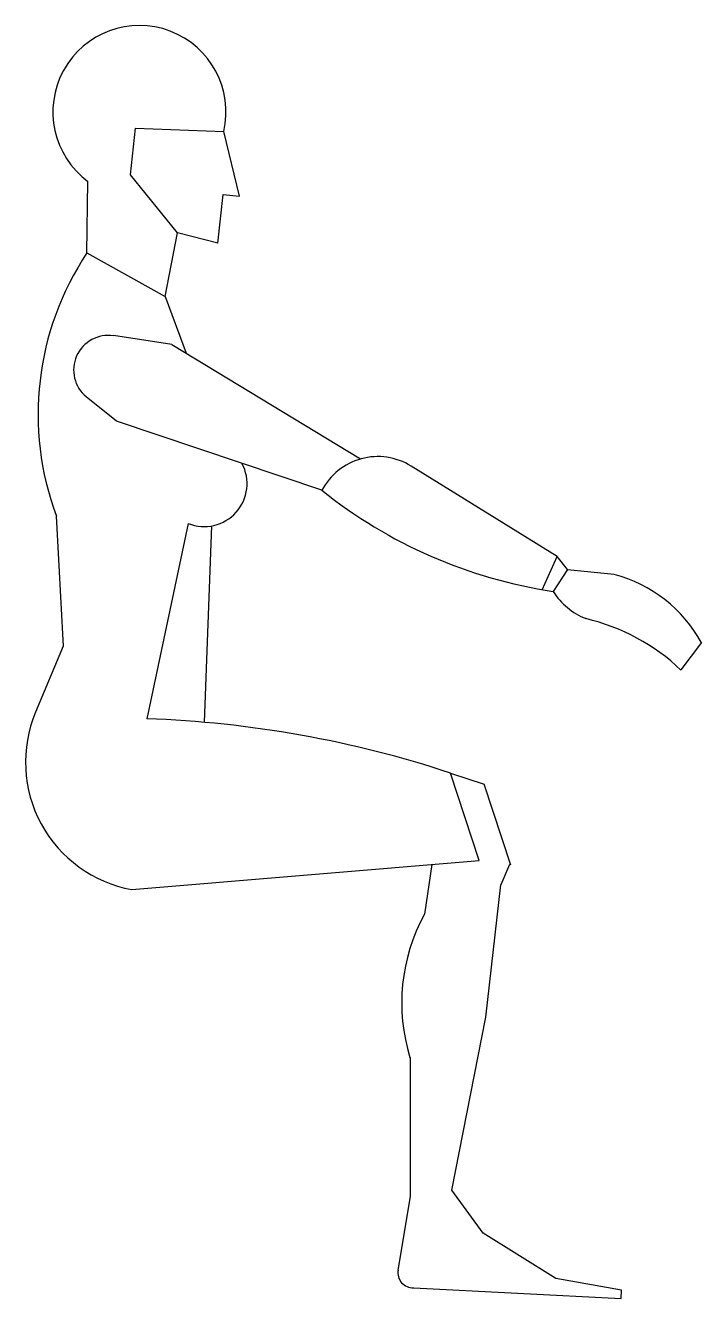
# Model space of a CAD drawing. Extents: x 428.28 to 428.97, y -34.53 to -33.22.
import ezdxf

# ---------------------------------------------------------------- set-up
doc = ezdxf.new("R2010")
doc.units = 0
doc.header["$LTSCALE"] = 0.25
doc.layers.get('0').update_dxf_attribs({"linetype": 'CONTINUOUS'})

msp = doc.modelspace()

# ---------------------------------------------------------------- linework, layer by layer
for p, q in [((428.4992, -33.3979), (428.4831, -33.3315)), ((428.3427, -33.456), (428.3437, -33.3828)), ((428.477, -33.446), (428.4823, -33.3962)), ((428.4823, -33.3962), (428.4992, -33.3979)), ((428.4823, -33.3962), (428.4992, -33.3979)), ((428.4228, -33.5009), (428.4357, -33.4356)), ((428.3427, -33.456), (428.4228, -33.5009)), ((428.4228, -33.5009), (428.4446, -33.5591)), ((428.4297, -33.5501), (428.37, -33.541)), ((428.4297, -33.5501), (428.6233, -33.6675)), ((428.3729, -33.6289), (428.3421, -33.6039)), ((428.5836, -33.6997), (428.3729, -33.6289)), ((428.3113, -33.7261), (428.3182, -33.8595)), ((428.4466, -33.7337), (428.4042, -33.9342)), ((428.4706, -33.7362), (428.4631, -33.9378)), ((428.8098, -33.8017), (428.8249, -33.7676)), ((428.8356, -33.7809), (428.8211, -33.8036)), ((428.8356, -33.7809), (428.8835, -33.7859)), ((428.3182, -33.8595), (428.2899, -33.9275)), ((428.9731, -33.856), (428.952, -33.8841)), ((428.7452, -34.0797), (428.7157, -33.9899)), ((428.7157, -33.9899), (428.7501, -34.0014)), ((428.7774, -34.0845), (428.7501, -34.0014)), ((428.3887, -34.1094), (428.7452, -34.0797)), ((428.6966, -34.0837), (428.6888, -34.1348)), ((428.7761, -34.0837), (428.7672, -34.1046)), ((428.6779, -34.5183), (428.8907, -34.5291))]:
    msp.add_line(p, q)
for points in [[(428.477, -33.446), (428.4357, -33.4356), (428.3875, -33.3759), (428.3926, -33.328), (428.4831, -33.3315)], [(428.477, -33.446), (428.4357, -33.4356), (428.3875, -33.3759), (428.3926, -33.328), (428.4831, -33.3315)], [(428.477, -33.446), (428.4357, -33.4356), (428.3875, -33.3759), (428.3926, -33.328), (428.4831, -33.3315)], [(428.8356, -33.7809), (428.8249, -33.7676), (428.6752, -33.6748)], [(428.8907, -34.5291), (428.8911, -34.5206), (428.8235, -34.5086), (428.749, -34.4622), (428.7171, -34.4179), (428.7517, -34.2404), (428.7672, -34.1046)], [(428.6741, -34.2819), (428.6741, -34.4242), (428.6617, -34.5004), (428.6617, -34.5004)]]:
    msp.add_lwpolyline(points)
for centre, radius, start, end in [((428.3966, -33.3115), 0.0888, 346.978, 233.4549), ((428.5918, -33.6218), 0.2992, 146.3673, 200.3997), ((428.3647, -33.5763), 0.0356, 81.398, 230.7909), ((428.641, -33.73), 0.0649, 58.2055, 152.1631), ((428.4631, -33.693), 0.0439, 248.0192, 28.3258), ((428.8959, -33.309), 0.5002, 231.3538, 261.3905), ((428.8466, -33.9255), 0.1443, 28.7606, 75.1578), ((428.8794, -33.7673), 0.0687, 211.8395, 248.7094), ((428.805, -34.0394), 0.2138, 46.5661, 76.6028), ((428.4127, -33.9786), 0.133, 157.4101, 259.6322), ((428.364, -35.0572), 1.1238, 71.7646, 87.948), ((428.8555, -34.2258), 0.1899, 151.3563, 197.188), ((428.6773, -34.5025), 0.0157, 170.7495, 271.7193)]:
    msp.add_arc(centre, radius, start, end)

doc.saveas('drawing.dxf')
